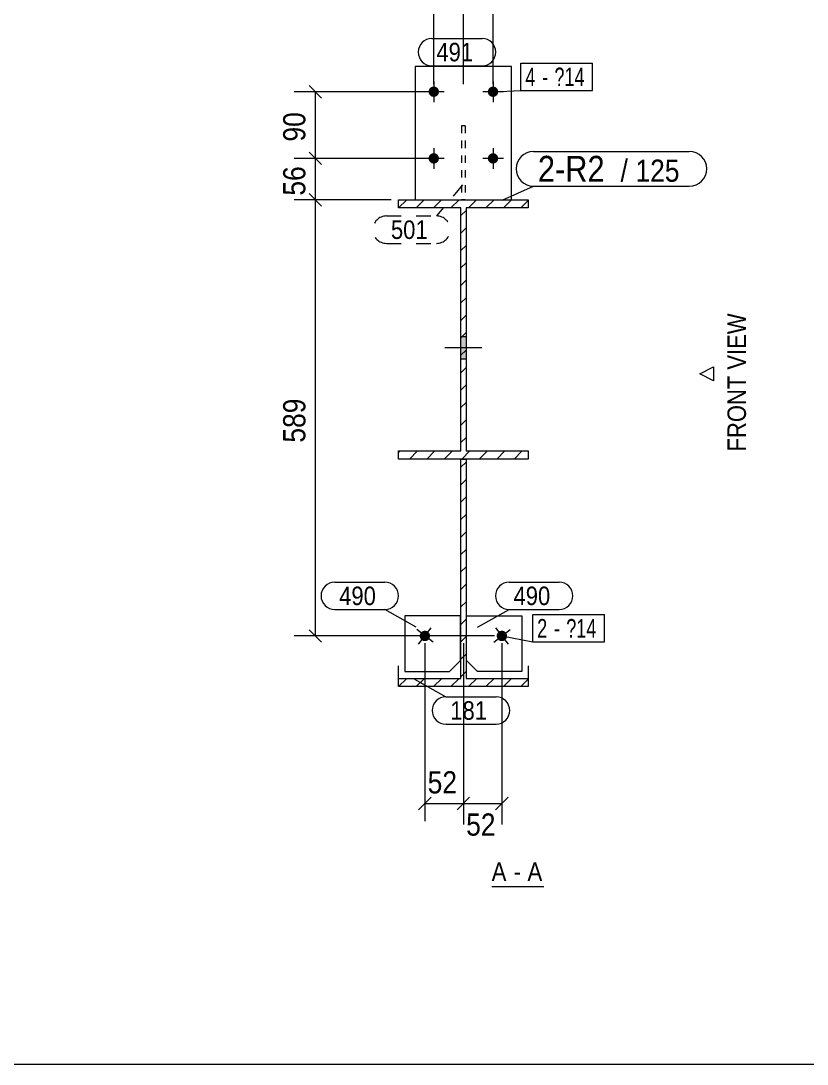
# Model space of a CAD drawing. Header units: millimetres. Extents: x 2 to 825, y 1 to 579.
# Drawn here: x 319.5 to 425.7, y 5 to 145.9 of the extents above; entities that cross this region are included whole.
import ezdxf

# ---------------------------------------------------------------- set-up
doc = ezdxf.new("R2010")
doc.units = ezdxf.units.MM
for name, pattern in [('XKITLINE00', [0]), ('XKITLINE01', [4, 1, -1, 1, -1]), ('XKITLINE02', [4, 2, -2])]:
    doc.linetypes.add(name, pattern=pattern)
for name, color, linetype, lineweight in [('Bolt', 3, 'Continuous', 0), ('BoltMark', 7, 'Continuous', 0), ('Dimensions', 7, 'Continuous', 0), ('DrawingSheet', 5, 'Continuous', 0), ('OtherObjectType', 7, 'Continuous', 0), ('Part', 2, 'Continuous', 0), ('PartMark', 7, 'Continuous', 0)]:
    doc.layers.add(name, color=color, linetype=linetype, lineweight=lineweight)
doc.styles.add('ARIAL', font='ARIAL.TTF')
doc.styles.add('ARIAL_NARROW', font='ARIALN.TTF')

# ---------------------------------------------------------------- blocks, each defined once
blk = doc.blocks.new('*A4')
at = {"layer": 'Part', "color": 7, "linetype": 'XKITLINE00', "lineweight": 0}
for p, q in [((370.49, 120.6), (371.59, 121.7)), ((372.84, 120.6), (373.94, 121.7)), ((375.2, 120.6), (376.3, 121.7)), ((377.56, 120.6), (378.66, 121.7)), ((379.91, 120.6), (381.01, 121.7)), ((382.27, 120.6), (383.37, 121.7)), ((384.63, 120.6), (385.73, 121.7)), ((386.99, 120.6), (387.99, 121.6)), ((370.49, 120.6), (370.49, 120.6)), ((378.89, 119.57), (379.59, 120.27)), ((378.89, 117.21), (379.59, 117.91)), ((378.89, 114.85), (379.59, 115.55)), ((378.89, 112.5), (379.59, 113.2)), ((378.89, 110.14), (379.59, 110.84)), ((378.89, 107.78), (379.59, 108.48)), ((378.89, 105.42), (379.59, 106.12)), ((378.89, 103.07), (379.59, 103.77)), ((378.89, 100.71), (379.59, 101.41)), ((378.89, 98.35), (379.59, 99.05)), ((378.89, 96), (379.59, 96.7)), ((378.89, 93.64), (379.59, 94.34)), ((378.89, 91.28), (379.59, 91.98)), ((378.89, 88.92), (379.59, 89.62)), ((370.49, 87.6), (370.69, 87.8)), ((371.95, 86.7), (373.05, 87.8)), ((374.3, 86.7), (375.4, 87.8)), ((376.66, 86.7), (377.76, 87.8)), ((379.02, 86.7), (380.12, 87.8)), ((381.37, 86.7), (382.47, 87.8)), ((383.73, 86.7), (384.83, 87.8)), ((386.09, 86.7), (387.19, 87.8))]:
    blk.add_line(p, q, dxfattribs=at)
blk = doc.blocks.new('*A5')
at = {"layer": 'Part', "color": 7, "linetype": 'XKITLINE00', "lineweight": 0}
for p, q in [((378.89, 85.59), (379.59, 86.29)), ((378.89, 83.24), (379.59, 83.94)), ((378.89, 80.88), (379.59, 81.58)), ((378.89, 78.52), (379.59, 79.22)), ((378.89, 76.16), (379.59, 76.86)), ((378.89, 73.81), (379.59, 74.51)), ((378.89, 71.45), (379.59, 72.15)), ((378.89, 69.09), (379.59, 69.79)), ((378.89, 66.74), (379.59, 67.44)), ((378.89, 64.38), (379.59, 65.08)), ((378.89, 62.02), (379.59, 62.72)), ((378.89, 59.66), (379.59, 60.36)), ((378.89, 57.31), (379.59, 58.01)), ((370.49, 55.98), (371.6, 57.09)), ((372.84, 55.98), (373.96, 57.09)), ((375.2, 55.98), (376.32, 57.09)), ((377.56, 55.98), (378.67, 57.09)), ((379.91, 55.98), (381.03, 57.09)), ((382.27, 55.98), (383.39, 57.09)), ((384.63, 55.98), (385.74, 57.09)), ((386.99, 55.98), (387.99, 56.98))]:
    blk.add_line(p, q, dxfattribs=at)
blk = doc.blocks.new('*A71')
at = {"layer": 'Bolt'}
blk.add_hatch(color=3, dxfattribs=at).paths.add_polyline_path([(378.89, 103.2), (379.59, 103.2), (379.59, 100.2), (378.89, 100.2)], flags=17)
at = {"layer": 'Bolt', "color": 3, "linetype": 'XKITLINE00', "lineweight": 0}
for p, q in [((379.59, 103.2), (378.89, 103.2)), ((381.74, 101.7), (376.74, 101.7)), ((379.59, 100.2), (378.89, 100.2))]:
    blk.add_line(p, q, dxfattribs=at)
blk = doc.blocks.new('*A72')
at = {"layer": 'Bolt'}
blk.add_hatch(color=3, dxfattribs=at).paths.add_polyline_path([(373.58, 62.28), (373.55, 62.31), (373.53, 62.33), (373.51, 62.36), (373.48, 62.38), (373.46, 62.41), (373.44, 62.44), (373.43, 62.47), (373.41, 62.5), (373.4, 62.53), (373.38, 62.56), (373.37, 62.59), (373.36, 62.63), (373.35, 62.66), (373.35, 62.69), (373.34, 62.73), (373.34, 62.76), (373.34, 62.8), (373.34, 62.83), (373.34, 62.87), (373.34, 62.9), (373.35, 62.93), (373.35, 62.97), (373.36, 63), (373.37, 63.03), (373.38, 63.07), (373.4, 63.1), (373.41, 63.13), (373.43, 63.16), (373.44, 63.19), (373.46, 63.22), (373.48, 63.25), (373.5, 63.27), (373.53, 63.3), (373.55, 63.32), (373.58, 63.34), (373.6, 63.37), (373.63, 63.39), (373.66, 63.41), (373.69, 63.42), (373.72, 63.44), (373.75, 63.46), (373.78, 63.47), (373.81, 63.48), (373.85, 63.49), (373.88, 63.5), (373.91, 63.51), (373.95, 63.51), (373.98, 63.51), (374.02, 63.52), (374.05, 63.52), (374.09, 63.51), (374.12, 63.51), (374.15, 63.51), (374.19, 63.5), (374.22, 63.49), (374.25, 63.48), (374.29, 63.47), (374.32, 63.46), (374.35, 63.44), (374.38, 63.43), (374.41, 63.41), (374.44, 63.39), (374.47, 63.37), (374.49, 63.35), (374.52, 63.32), (374.54, 63.3), (374.56, 63.27), (374.59, 63.25), (374.61, 63.22), (374.63, 63.19), (374.64, 63.16), (374.66, 63.13), (374.67, 63.1), (374.69, 63.07), (374.7, 63.04), (374.71, 63), (374.72, 62.97), (374.72, 62.94), (374.73, 62.9), (374.73, 62.87), (374.74, 62.83), (374.74, 62.8), (374.73, 62.77), (374.73, 62.73), (374.73, 62.7), (374.72, 62.66), (374.71, 62.63), (374.7, 62.6), (374.69, 62.56), (374.68, 62.53), (374.66, 62.5), (374.65, 62.47), (374.63, 62.44), (374.61, 62.41), (374.59, 62.39), (374.57, 62.36), (374.54, 62.33), (374.52, 62.31), (374.49, 62.29), (374.47, 62.26), (374.44, 62.24), (374.41, 62.22), (374.38, 62.21), (374.35, 62.19), (374.32, 62.18), (374.29, 62.16), (374.26, 62.15), (374.22, 62.14), (374.19, 62.13), (374.16, 62.13), (374.12, 62.12), (374.09, 62.12), (374.05, 62.12), (374.02, 62.12), (373.99, 62.12), (373.95, 62.12), (373.92, 62.13), (373.88, 62.13), (373.85, 62.14), (373.82, 62.15), (373.78, 62.16), (373.75, 62.18), (373.72, 62.19), (373.69, 62.21), (373.66, 62.22), (373.63, 62.24), (373.61, 62.26)], flags=17)
at = {"layer": 'Bolt', "color": 3, "linetype": 'XKITLINE00', "lineweight": 0}
for p, q in [((375.14, 61.96), (372.93, 63.68)), ((373.18, 61.71), (374.89, 63.92))]:
    blk.add_line(p, q, dxfattribs=at)
blk = doc.blocks.new('*A73')
at = {"layer": 'Bolt'}
blk.add_hatch(color=3, dxfattribs=at).paths.add_polyline_path([(384.03, 63.39), (384.06, 63.41), (384.09, 63.43), (384.12, 63.44), (384.15, 63.46), (384.18, 63.47), (384.22, 63.48), (384.25, 63.49), (384.28, 63.5), (384.32, 63.51), (384.35, 63.51), (384.39, 63.51), (384.42, 63.52), (384.45, 63.52), (384.49, 63.51), (384.52, 63.51), (384.56, 63.51), (384.59, 63.5), (384.62, 63.49), (384.66, 63.48), (384.69, 63.47), (384.72, 63.46), (384.75, 63.44), (384.78, 63.42), (384.81, 63.41), (384.84, 63.39), (384.87, 63.37), (384.89, 63.34), (384.92, 63.32), (384.94, 63.3), (384.97, 63.27), (384.99, 63.25), (385.01, 63.22), (385.03, 63.19), (385.05, 63.16), (385.06, 63.13), (385.08, 63.1), (385.09, 63.07), (385.1, 63.03), (385.11, 63), (385.12, 62.97), (385.13, 62.93), (385.13, 62.9), (385.13, 62.87), (385.14, 62.83), (385.14, 62.8), (385.13, 62.76), (385.13, 62.73), (385.12, 62.69), (385.12, 62.66), (385.11, 62.63), (385.1, 62.59), (385.09, 62.56), (385.07, 62.53), (385.06, 62.5), (385.04, 62.47), (385.03, 62.44), (385.01, 62.41), (384.99, 62.38), (384.96, 62.36), (384.94, 62.33), (384.92, 62.31), (384.89, 62.28), (384.87, 62.26), (384.84, 62.24), (384.81, 62.22), (384.78, 62.21), (384.75, 62.19), (384.72, 62.18), (384.69, 62.16), (384.65, 62.15), (384.62, 62.14), (384.59, 62.13), (384.55, 62.13), (384.52, 62.12), (384.49, 62.12), (384.45, 62.12), (384.42, 62.12), (384.38, 62.12), (384.35, 62.12), (384.31, 62.13), (384.28, 62.13), (384.25, 62.14), (384.21, 62.15), (384.18, 62.16), (384.15, 62.18), (384.12, 62.19), (384.09, 62.21), (384.06, 62.22), (384.03, 62.24), (384, 62.26), (383.98, 62.29), (383.95, 62.31), (383.93, 62.33), (383.9, 62.36), (383.88, 62.39), (383.86, 62.41), (383.84, 62.44), (383.83, 62.47), (383.81, 62.5), (383.8, 62.53), (383.78, 62.56), (383.77, 62.6), (383.76, 62.63), (383.75, 62.66), (383.75, 62.7), (383.74, 62.73), (383.74, 62.77), (383.74, 62.8), (383.74, 62.83), (383.74, 62.87), (383.74, 62.9), (383.75, 62.94), (383.75, 62.97), (383.76, 63), (383.77, 63.04), (383.78, 63.07), (383.8, 63.1), (383.81, 63.13), (383.83, 63.16), (383.84, 63.19), (383.86, 63.22), (383.88, 63.25), (383.91, 63.27), (383.93, 63.3), (383.95, 63.32), (383.98, 63.35), (384.01, 63.37)], flags=17)
at = {"layer": 'Bolt', "color": 3, "linetype": 'XKITLINE00', "lineweight": 0}
for p, q in [((383.33, 61.96), (385.54, 63.68)), ((383.58, 63.92), (385.29, 61.71))]:
    blk.add_line(p, q, dxfattribs=at)
blk = doc.blocks.new('*A74')
at = {"layer": 'Bolt'}
for points in [[(375.93, 136.26), (375.93, 136.23), (375.93, 136.19), (375.92, 136.16), (375.91, 136.13), (375.91, 136.09), (375.89, 136.06), (375.88, 136.03), (375.87, 136), (375.85, 135.97), (375.84, 135.94), (375.82, 135.91), (375.8, 135.88), (375.78, 135.85), (375.75, 135.83), (375.73, 135.8), (375.71, 135.78), (375.68, 135.76), (375.65, 135.74), (375.62, 135.72), (375.6, 135.7), (375.57, 135.68), (375.53, 135.66), (375.5, 135.65), (375.47, 135.64), (375.44, 135.63), (375.41, 135.62), (375.37, 135.61), (375.34, 135.61), (375.3, 135.6), (375.27, 135.6), (375.24, 135.6), (375.2, 135.6), (375.17, 135.6), (375.13, 135.61), (375.1, 135.61), (375.07, 135.62), (375.03, 135.63), (375, 135.64), (374.97, 135.65), (374.94, 135.66), (374.91, 135.68), (374.88, 135.7), (374.85, 135.72), (374.82, 135.74), (374.79, 135.76), (374.77, 135.78), (374.74, 135.8), (374.72, 135.83), (374.69, 135.85), (374.67, 135.88), (374.65, 135.91), (374.64, 135.94), (374.62, 135.97), (374.6, 136), (374.59, 136.03), (374.58, 136.06), (374.57, 136.09), (374.56, 136.13), (374.55, 136.16), (374.54, 136.19), (374.54, 136.23), (374.54, 136.26), (374.54, 136.3), (374.54, 136.33), (374.54, 136.37), (374.54, 136.4), (374.55, 136.43), (374.56, 136.47), (374.57, 136.5), (374.58, 136.53), (374.59, 136.57), (374.6, 136.6), (374.62, 136.63), (374.64, 136.66), (374.65, 136.69), (374.67, 136.71), (374.69, 136.74), (374.72, 136.77), (374.74, 136.79), (374.77, 136.82), (374.79, 136.84), (374.82, 136.86), (374.85, 136.88), (374.88, 136.9), (374.91, 136.92), (374.94, 136.93), (374.97, 136.94), (375, 136.96), (375.03, 136.97), (375.07, 136.98), (375.1, 136.98), (375.13, 136.99), (375.17, 136.99), (375.2, 137), (375.24, 137), (375.27, 137), (375.3, 136.99), (375.34, 136.99), (375.37, 136.98), (375.41, 136.98), (375.44, 136.97), (375.47, 136.96), (375.5, 136.94), (375.53, 136.93), (375.57, 136.92), (375.6, 136.9), (375.62, 136.88), (375.65, 136.86), (375.68, 136.84), (375.71, 136.82), (375.73, 136.79), (375.75, 136.77), (375.78, 136.74), (375.8, 136.71), (375.82, 136.69), (375.84, 136.66), (375.85, 136.63), (375.87, 136.6), (375.88, 136.57), (375.89, 136.53), (375.91, 136.5), (375.91, 136.47), (375.92, 136.43), (375.93, 136.4), (375.93, 136.37), (375.93, 136.33), (375.94, 136.3)], [(383.93, 136.26), (383.93, 136.23), (383.93, 136.19), (383.92, 136.16), (383.91, 136.13), (383.91, 136.09), (383.89, 136.06), (383.88, 136.03), (383.87, 136), (383.85, 135.97), (383.84, 135.94), (383.82, 135.91), (383.8, 135.88), (383.78, 135.85), (383.75, 135.83), (383.73, 135.8), (383.71, 135.78), (383.68, 135.76), (383.65, 135.74), (383.62, 135.72), (383.6, 135.7), (383.57, 135.68), (383.53, 135.66), (383.5, 135.65), (383.47, 135.64), (383.44, 135.63), (383.41, 135.62), (383.37, 135.61), (383.34, 135.61), (383.3, 135.6), (383.27, 135.6), (383.24, 135.6), (383.2, 135.6), (383.17, 135.6), (383.13, 135.61), (383.1, 135.61), (383.07, 135.62), (383.03, 135.63), (383, 135.64), (382.97, 135.65), (382.94, 135.66), (382.91, 135.68), (382.88, 135.7), (382.85, 135.72), (382.82, 135.74), (382.79, 135.76), (382.77, 135.78), (382.74, 135.8), (382.72, 135.83), (382.69, 135.85), (382.67, 135.88), (382.65, 135.91), (382.64, 135.94), (382.62, 135.97), (382.6, 136), (382.59, 136.03), (382.58, 136.06), (382.57, 136.09), (382.56, 136.13), (382.55, 136.16), (382.54, 136.19), (382.54, 136.23), (382.54, 136.26), (382.54, 136.3), (382.54, 136.33), (382.54, 136.37), (382.54, 136.4), (382.55, 136.43), (382.56, 136.47), (382.57, 136.5), (382.58, 136.53), (382.59, 136.57), (382.6, 136.6), (382.62, 136.63), (382.64, 136.66), (382.65, 136.69), (382.67, 136.71), (382.69, 136.74), (382.72, 136.77), (382.74, 136.79), (382.77, 136.82), (382.79, 136.84), (382.82, 136.86), (382.85, 136.88), (382.88, 136.9), (382.91, 136.92), (382.94, 136.93), (382.97, 136.94), (383, 136.96), (383.03, 136.97), (383.07, 136.98), (383.1, 136.98), (383.13, 136.99), (383.17, 136.99), (383.2, 137), (383.24, 137), (383.27, 137), (383.3, 136.99), (383.34, 136.99), (383.37, 136.98), (383.41, 136.98), (383.44, 136.97), (383.47, 136.96), (383.5, 136.94), (383.53, 136.93), (383.57, 136.92), (383.6, 136.9), (383.62, 136.88), (383.65, 136.86), (383.68, 136.84), (383.71, 136.82), (383.73, 136.79), (383.75, 136.77), (383.78, 136.74), (383.8, 136.71), (383.82, 136.69), (383.84, 136.66), (383.85, 136.63), (383.87, 136.6), (383.88, 136.57), (383.89, 136.53), (383.91, 136.5), (383.91, 136.47), (383.92, 136.43), (383.93, 136.4), (383.93, 136.37), (383.93, 136.33), (383.94, 136.3)], [(375.93, 127.26), (375.93, 127.23), (375.93, 127.19), (375.92, 127.16), (375.91, 127.13), (375.91, 127.09), (375.89, 127.06), (375.88, 127.03), (375.87, 127), (375.85, 126.97), (375.84, 126.94), (375.82, 126.91), (375.8, 126.88), (375.78, 126.85), (375.75, 126.83), (375.73, 126.8), (375.71, 126.78), (375.68, 126.76), (375.65, 126.74), (375.62, 126.72), (375.6, 126.7), (375.57, 126.68), (375.53, 126.66), (375.5, 126.65), (375.47, 126.64), (375.44, 126.63), (375.41, 126.62), (375.37, 126.61), (375.34, 126.61), (375.3, 126.6), (375.27, 126.6), (375.24, 126.6), (375.2, 126.6), (375.17, 126.6), (375.13, 126.61), (375.1, 126.61), (375.07, 126.62), (375.03, 126.63), (375, 126.64), (374.97, 126.65), (374.94, 126.66), (374.91, 126.68), (374.88, 126.7), (374.85, 126.72), (374.82, 126.74), (374.79, 126.76), (374.77, 126.78), (374.74, 126.8), (374.72, 126.83), (374.69, 126.85), (374.67, 126.88), (374.65, 126.91), (374.64, 126.94), (374.62, 126.97), (374.6, 127), (374.59, 127.03), (374.58, 127.06), (374.57, 127.09), (374.56, 127.13), (374.55, 127.16), (374.54, 127.19), (374.54, 127.23), (374.54, 127.26), (374.54, 127.3), (374.54, 127.33), (374.54, 127.37), (374.54, 127.4), (374.55, 127.43), (374.56, 127.47), (374.57, 127.5), (374.58, 127.53), (374.59, 127.57), (374.6, 127.6), (374.62, 127.63), (374.64, 127.66), (374.65, 127.69), (374.67, 127.71), (374.69, 127.74), (374.72, 127.77), (374.74, 127.79), (374.77, 127.82), (374.79, 127.84), (374.82, 127.86), (374.85, 127.88), (374.88, 127.9), (374.91, 127.92), (374.94, 127.93), (374.97, 127.94), (375, 127.96), (375.03, 127.97), (375.07, 127.98), (375.1, 127.98), (375.13, 127.99), (375.17, 127.99), (375.2, 128), (375.24, 128), (375.27, 128), (375.3, 127.99), (375.34, 127.99), (375.37, 127.98), (375.41, 127.98), (375.44, 127.97), (375.47, 127.96), (375.5, 127.94), (375.53, 127.93), (375.57, 127.92), (375.6, 127.9), (375.62, 127.88), (375.65, 127.86), (375.68, 127.84), (375.71, 127.82), (375.73, 127.79), (375.75, 127.77), (375.78, 127.74), (375.8, 127.71), (375.82, 127.69), (375.84, 127.66), (375.85, 127.63), (375.87, 127.6), (375.88, 127.57), (375.89, 127.53), (375.91, 127.5), (375.91, 127.47), (375.92, 127.43), (375.93, 127.4), (375.93, 127.37), (375.93, 127.33), (375.94, 127.3)], [(383.93, 127.26), (383.93, 127.23), (383.93, 127.19), (383.92, 127.16), (383.91, 127.13), (383.91, 127.09), (383.89, 127.06), (383.88, 127.03), (383.87, 127), (383.85, 126.97), (383.84, 126.94), (383.82, 126.91), (383.8, 126.88), (383.78, 126.85), (383.75, 126.83), (383.73, 126.8), (383.71, 126.78), (383.68, 126.76), (383.65, 126.74), (383.62, 126.72), (383.6, 126.7), (383.57, 126.68), (383.53, 126.66), (383.5, 126.65), (383.47, 126.64), (383.44, 126.63), (383.41, 126.62), (383.37, 126.61), (383.34, 126.61), (383.3, 126.6), (383.27, 126.6), (383.24, 126.6), (383.2, 126.6), (383.17, 126.6), (383.13, 126.61), (383.1, 126.61), (383.07, 126.62), (383.03, 126.63), (383, 126.64), (382.97, 126.65), (382.94, 126.66), (382.91, 126.68), (382.88, 126.7), (382.85, 126.72), (382.82, 126.74), (382.79, 126.76), (382.77, 126.78), (382.74, 126.8), (382.72, 126.83), (382.69, 126.85), (382.67, 126.88), (382.65, 126.91), (382.64, 126.94), (382.62, 126.97), (382.6, 127), (382.59, 127.03), (382.58, 127.06), (382.57, 127.09), (382.56, 127.13), (382.55, 127.16), (382.54, 127.19), (382.54, 127.23), (382.54, 127.26), (382.54, 127.3), (382.54, 127.33), (382.54, 127.37), (382.54, 127.4), (382.55, 127.43), (382.56, 127.47), (382.57, 127.5), (382.58, 127.53), (382.59, 127.57), (382.6, 127.6), (382.62, 127.63), (382.64, 127.66), (382.65, 127.69), (382.67, 127.71), (382.69, 127.74), (382.72, 127.77), (382.74, 127.79), (382.77, 127.82), (382.79, 127.84), (382.82, 127.86), (382.85, 127.88), (382.88, 127.9), (382.91, 127.92), (382.94, 127.93), (382.97, 127.94), (383, 127.96), (383.03, 127.97), (383.07, 127.98), (383.1, 127.98), (383.13, 127.99), (383.17, 127.99), (383.2, 128), (383.24, 128), (383.27, 128), (383.3, 127.99), (383.34, 127.99), (383.37, 127.98), (383.41, 127.98), (383.44, 127.97), (383.47, 127.96), (383.5, 127.94), (383.53, 127.93), (383.57, 127.92), (383.6, 127.9), (383.62, 127.88), (383.65, 127.86), (383.68, 127.84), (383.71, 127.82), (383.73, 127.79), (383.75, 127.77), (383.78, 127.74), (383.8, 127.71), (383.82, 127.69), (383.84, 127.66), (383.85, 127.63), (383.87, 127.6), (383.88, 127.57), (383.89, 127.53), (383.91, 127.5), (383.91, 127.47), (383.92, 127.43), (383.93, 127.4), (383.93, 127.37), (383.93, 127.33), (383.94, 127.3)]]:
    blk.add_hatch(color=3, dxfattribs=at).paths.add_polyline_path(points, flags=17)
at = {"layer": 'Bolt', "color": 3, "linetype": 'XKITLINE00', "lineweight": 0}
for p, q in [((375.24, 137.7), (375.24, 134.9)), ((383.24, 137.7), (383.24, 134.9)), ((376.64, 136.3), (373.84, 136.3)), ((384.64, 136.3), (381.84, 136.3)), ((375.24, 128.7), (375.24, 125.9)), ((383.24, 128.7), (383.24, 125.9)), ((376.64, 127.3), (373.84, 127.3)), ((384.64, 127.3), (381.84, 127.3))]:
    blk.add_line(p, q, dxfattribs=at)
blk = doc.blocks.new('*A75')
at = {"layer": 'Part', "color": 2, "linetype": 'XKITLINE00', "lineweight": 0}
for p, q in [((370.49, 120.6), (370.49, 121.7)), ((370.49, 121.7), (387.99, 121.7)), ((387.99, 121.7), (387.99, 120.6)), ((378.89, 120.6), (370.49, 120.6)), ((378.89, 87.8), (378.89, 120.6)), ((387.99, 120.6), (379.59, 120.6)), ((379.59, 120.6), (379.59, 87.8)), ((370.49, 86.7), (370.49, 87.8)), ((370.49, 87.8), (378.89, 87.8)), ((379.59, 87.8), (387.99, 87.8)), ((387.99, 87.8), (387.99, 86.7)), ((387.99, 86.7), (370.49, 86.7))]:
    blk.add_line(p, q, dxfattribs=at)
blk = doc.blocks.new('*A76')
at = {"layer": 'Part', "color": 2, "linetype": 'XKITLINE00', "lineweight": 0}
for p, q in [((378.84, 65.52), (371.34, 65.52)), ((371.34, 65.52), (371.34, 58.02)), ((378.84, 59.52), (378.84, 65.52)), ((377.34, 58.02), (378.84, 59.52)), ((371.34, 58.02), (377.34, 58.02))]:
    blk.add_line(p, q, dxfattribs=at)
blk = doc.blocks.new('*A77')
at = {"layer": 'Part', "color": 2, "linetype": 'XKITLINE00', "lineweight": 0}
for p, q in [((379.64, 59.52), (379.64, 65.52)), ((379.64, 65.52), (387.14, 65.52)), ((387.14, 65.52), (387.14, 58.02)), ((381.14, 58.02), (379.64, 59.52)), ((387.14, 58.02), (381.14, 58.02))]:
    blk.add_line(p, q, dxfattribs=at)
blk = doc.blocks.new('*A78')
at = {"layer": 'Part', "color": 7, "linetype": 'XKITLINE01', "lineweight": 0}
for p, q in [((379.49, 131.7), (378.99, 131.7)), ((378.99, 131.7), (378.99, 121.7)), ((379.49, 131.7), (379.49, 121.7)), ((379.49, 121.7), (378.99, 121.7))]:
    blk.add_line(p, q, dxfattribs=at)
blk = doc.blocks.new('*A79')
at = {"layer": 'Part', "color": 2, "linetype": 'XKITLINE00', "lineweight": 0}
for p, q in [((385.74, 139.7), (372.74, 139.7)), ((372.74, 139.7), (372.74, 121.7)), ((385.74, 121.7), (385.74, 139.7))]:
    blk.add_line(p, q, dxfattribs=at)
at = {"layer": 'Part', "color": 7, "linetype": 'XKITLINE01', "lineweight": 0}
blk.add_line((372.74, 121.7), (385.74, 121.7), dxfattribs=at)
blk = doc.blocks.new('*A80')
at = {"layer": 'Part', "color": 2, "linetype": 'XKITLINE00', "lineweight": 0}
for p, q in [((378.89, 57.09), (378.89, 86.7)), ((378.89, 86.7), (379.59, 86.7)), ((379.59, 86.7), (379.59, 86.7)), ((379.59, 86.7), (379.59, 57.09)), ((370.49, 55.98), (370.49, 58.77)), ((387.99, 58.77), (387.99, 55.98)), ((370.49, 57.09), (378.89, 57.09)), ((379.59, 57.09), (387.99, 57.09)), ((387.99, 55.98), (370.49, 55.98))]:
    blk.add_line(p, q, dxfattribs=at)
blk = doc.blocks.new('*A81')
at = {"layer": 'DrawingSheet', "color": 5, "linetype": 'XKITLINE00', "lineweight": 0}
blk.add_line((5, 5), (825, 5), dxfattribs=at)
blk = doc.blocks.new('*A181')
at = {"layer": 'Dimensions', "color": 7, "linetype": 'XKITLINE00', "lineweight": 0}
for p, q in [((369.49, 121.7), (356.39, 121.7)), ((358.39, 122.55), (360.08, 120.85)), ((359.24, 62.82), (359.24, 121.7)), ((358.39, 63.66), (360.08, 61.97)), ((383.44, 62.82), (356.39, 62.82))]:
    blk.add_line(p, q, dxfattribs=at)
at = {"layer": 'Dimensions', "color": 3}
for p in [(359.24, 121.7), (359.24, 62.82)]:
    blk.add_point(p, dxfattribs=at)
at = {"layer": 'Dimensions', "color": 3, "style": 'ARIAL', "width": 0.85}
blk.add_text('589', height=3, rotation=90.0002, dxfattribs=at).set_placement((357.89, 88.92))
blk = doc.blocks.new('*A182')
at = {"layer": 'Dimensions', "color": 7, "linetype": 'XKITLINE00', "lineweight": 0}
for p, q in [((374.24, 127.3), (356.39, 127.3)), ((358.39, 128.15), (360.08, 126.45)), ((359.24, 121.7), (359.24, 127.3)), ((369.49, 121.7), (356.39, 121.7)), ((358.39, 122.55), (360.08, 120.85))]:
    blk.add_line(p, q, dxfattribs=at)
at = {"layer": 'Dimensions', "color": 3}
for p in [(359.24, 127.3), (359.24, 121.7)]:
    blk.add_point(p, dxfattribs=at)
at = {"layer": 'Dimensions', "color": 3, "style": 'ARIAL', "width": 0.85}
blk.add_text('56', height=3, rotation=90.0002, dxfattribs=at).set_placement((357.89, 122.27))
blk = doc.blocks.new('*A183')
at = {"layer": 'Dimensions', "color": 7, "linetype": 'XKITLINE00', "lineweight": 0}
for p, q in [((358.39, 137.15), (360.08, 135.45)), ((374.24, 136.3), (356.39, 136.3)), ((359.24, 127.3), (359.24, 136.3)), ((374.24, 127.3), (356.39, 127.3)), ((358.39, 128.15), (360.08, 126.45))]:
    blk.add_line(p, q, dxfattribs=at)
at = {"layer": 'Dimensions', "color": 3}
for p in [(359.24, 136.3), (359.24, 127.3)]:
    blk.add_point(p, dxfattribs=at)
at = {"layer": 'Dimensions', "color": 3, "style": 'ARIAL', "width": 0.85}
blk.add_text('90', height=3, rotation=90.0002, dxfattribs=at).set_placement((357.89, 129.57))
blk = doc.blocks.new('*A184')
at = {"layer": 'Dimensions', "color": 7, "linetype": 'XKITLINE00', "lineweight": 0}
for p, q in [((374.04, 61.82), (374.04, 37.8)), ((379.24, 61.82), (379.24, 37.8)), ((374.88, 41.05), (373.19, 39.35)), ((380.08, 41.05), (378.39, 39.35)), ((374.04, 40.2), (379.24, 40.2))]:
    blk.add_line(p, q, dxfattribs=at)
at = {"layer": 'Dimensions', "color": 3}
for p in [(374.04, 40.2), (379.24, 40.2)]:
    blk.add_point(p, dxfattribs=at)
at = {"layer": 'Dimensions', "color": 3, "style": 'ARIAL', "width": 0.85}
blk.add_text('52', height=3, dxfattribs=at).set_placement((374.41, 41.55))
blk = doc.blocks.new('*A185')
at = {"layer": 'Dimensions', "color": 7, "linetype": 'XKITLINE00', "lineweight": 0}
for p, q in [((379.24, 61.82), (379.24, 37.35)), ((384.44, 61.82), (384.44, 37.35)), ((380.08, 41.05), (378.39, 39.35)), ((385.28, 41.05), (383.59, 39.35)), ((379.24, 40.2), (384.44, 40.2))]:
    blk.add_line(p, q, dxfattribs=at)
at = {"layer": 'Dimensions', "color": 3}
for p in [(379.24, 40.2), (384.44, 40.2)]:
    blk.add_point(p, dxfattribs=at)
at = {"layer": 'Dimensions', "color": 3, "style": 'ARIAL', "width": 0.85}
blk.add_text('52', height=3, dxfattribs=at).set_placement((379.61, 35.85))
blk = doc.blocks.new('*A186')
at = {"layer": 'Dimensions', "color": 7, "linetype": 'XKITLINE00', "lineweight": 0}
for p, q in [((375.24, 137.3), (375.24, 159.05)), ((379.24, 137.3), (379.24, 159.05)), ((376.08, 157.05), (374.39, 155.35)), ((380.08, 157.05), (378.39, 155.35)), ((375.24, 156.2), (379.24, 156.2))]:
    blk.add_line(p, q, dxfattribs=at)
at = {"layer": 'Dimensions', "color": 3}
for p in [(375.24, 156.2), (379.24, 156.2)]:
    blk.add_point(p, dxfattribs=at)
at = {"layer": 'Dimensions', "color": 3, "style": 'ARIAL', "width": 0.85}
blk.add_text('40', height=3, dxfattribs=at).set_placement((375.01, 157.55))
blk = doc.blocks.new('*A187')
at = {"layer": 'Dimensions', "color": 7, "linetype": 'XKITLINE00', "lineweight": 0}
for p, q in [((379.24, 137.3), (379.24, 158.6)), ((383.24, 137.3), (383.24, 158.6)), ((380.08, 157.05), (378.39, 155.35)), ((384.08, 157.05), (382.39, 155.35)), ((379.24, 156.2), (383.24, 156.2))]:
    blk.add_line(p, q, dxfattribs=at)
at = {"layer": 'Dimensions', "color": 3}
for p in [(379.24, 156.2), (383.24, 156.2)]:
    blk.add_point(p, dxfattribs=at)
at = {"layer": 'Dimensions', "color": 3, "style": 'ARIAL', "width": 0.85}
blk.add_text('40', height=3, dxfattribs=at).set_placement((379.01, 151.85))
blk = doc.blocks.new('*A188')
at = {"layer": 'BoltMark', "color": 7, "linetype": 'XKITLINE00', "lineweight": 0}
for p, q in [((388.6, 65.7), (398.29, 65.7)), ((388.6, 62), (388.6, 65.7)), ((398.29, 62), (398.29, 65.7)), ((384.44, 62.82), (388.6, 62)), ((388.6, 62), (398.29, 62))]:
    blk.add_line(p, q, dxfattribs=at)
at = {"layer": 'BoltMark', "color": 3, "style": 'ARIAL_NARROW', "width": 0.85}
for s, p in [('2', (389.2, 62.6)), ('?14', (393.13, 62.6)), ('-', (391.47, 62.6))]:
    blk.add_text(s, height=2.5, dxfattribs=at).set_placement(p)
blk = doc.blocks.new('*A189')
at = {"layer": 'BoltMark', "color": 7, "linetype": 'XKITLINE00', "lineweight": 0}
for p, q in [((387, 140.15), (396.69, 140.15)), ((387, 136.45), (387, 140.15)), ((396.69, 136.45), (396.69, 140.15)), ((383.24, 136.3), (387, 136.45)), ((387, 136.45), (396.69, 136.45))]:
    blk.add_line(p, q, dxfattribs=at)
at = {"layer": 'BoltMark', "color": 3, "style": 'ARIAL_NARROW', "width": 0.85}
for s, p in [('4', (387.6, 137.05)), ('?14', (391.53, 137.05)), ('-', (389.87, 137.05))]:
    blk.add_text(s, height=2.5, dxfattribs=at).set_placement(p)
blk = doc.blocks.new('*A190')
at = {"layer": 'PartMark', "color": 7, "linetype": 'XKITLINE00', "lineweight": 0}
for p, q in [((385.41, 70.08), (392.17, 70.08)), ((381.16, 63.99), (385.41, 66.38)), ((385.41, 66.38), (392.17, 66.38))]:
    blk.add_line(p, q, dxfattribs=at)
for centre, start, end in [((385.41, 68.23), 90, 270), ((392.17, 68.23), 270, 90)]:
    blk.add_arc(centre, 1.85, start, end, dxfattribs=at)
at = {"layer": 'PartMark', "color": 3, "style": 'ARIAL', "width": 0.85}
blk.add_text('490', height=2.5, dxfattribs=at).set_placement((386.01, 66.98))
blk = doc.blocks.new('*A191')
at = {"layer": 'PartMark', "color": 7, "linetype": 'XKITLINE02', "lineweight": 0}
for p, q in [((379.11, 123.73), (375.61, 119.52)), ((368.85, 119.52), (375.61, 119.52)), ((368.85, 115.82), (375.61, 115.82))]:
    blk.add_line(p, q, dxfattribs=at)
for centre, start, end in [((368.85, 117.67), 90, 270), ((375.61, 117.67), 270, 90)]:
    blk.add_arc(centre, 1.85, start, end, dxfattribs=at)
at = {"layer": 'PartMark', "color": 3, "style": 'ARIAL', "width": 0.85}
blk.add_text('501', height=2.5, dxfattribs=at).set_placement((369.45, 116.42))
blk = doc.blocks.new('*A192')
at = {"layer": 'PartMark', "color": 7, "linetype": 'XKITLINE00', "lineweight": 0}
for p, q in [((374.99, 143.5), (381.75, 143.5)), ((374.99, 139.8), (381.75, 139.8))]:
    blk.add_line(p, q, dxfattribs=at)
for centre, start, end in [((374.99, 141.65), 90, 270), ((381.75, 141.65), 270, 90)]:
    blk.add_arc(centre, 1.85, start, end, dxfattribs=at)
at = {"layer": 'PartMark', "color": 3, "style": 'ARIAL', "width": 0.85}
blk.add_text('491', height=2.5, dxfattribs=at).set_placement((375.59, 140.4))
blk = doc.blocks.new('*A193')
at = {"layer": 'PartMark', "color": 7, "linetype": 'XKITLINE00', "lineweight": 0}
for p, q in [((372.63, 57), (376.87, 54.6)), ((376.87, 54.6), (383.64, 54.6)), ((376.87, 50.9), (383.64, 50.9))]:
    blk.add_line(p, q, dxfattribs=at)
for centre, start, end in [((376.87, 52.75), 90, 270), ((383.64, 52.75), 270, 90)]:
    blk.add_arc(centre, 1.85, start, end, dxfattribs=at)
at = {"layer": 'PartMark', "color": 3, "style": 'ARIAL', "width": 0.85}
blk.add_text('181', height=2.5, dxfattribs=at).set_placement((377.47, 51.5))
blk = doc.blocks.new('*A194')
at = {"layer": 'PartMark', "color": 7, "linetype": 'XKITLINE00', "lineweight": 0}
for p, q in [((388.7, 128.24), (409.75, 128.24)), ((384.46, 121.65), (388.7, 123.54)), ((388.7, 123.54), (409.75, 123.54))]:
    blk.add_line(p, q, dxfattribs=at)
for centre, start, end in [((388.7, 125.89), 90, 270), ((409.75, 125.89), 270, 90)]:
    blk.add_arc(centre, 2.35, start, end, dxfattribs=at)
at = {"layer": 'PartMark', "color": 1, "style": 'ARIAL', "width": 0.85}
blk.add_text('2-R2', height=3.5, dxfattribs=at).set_placement((389.3, 124.14))
at = {"layer": 'PartMark', "color": 3, "style": 'ARIAL', "width": 0.85}
for s, p in [('/', (400.46, 124.14)), ('125', (402.48, 124.14))]:
    blk.add_text(s, height=3, dxfattribs=at).set_placement(p)
blk = doc.blocks.new('*A195')
at = {"layer": 'PartMark', "color": 7, "linetype": 'XKITLINE00', "lineweight": 0}
for p, q in [((361.86, 70.08), (368.62, 70.08)), ((361.86, 66.38), (368.62, 66.38)), ((372.86, 63.99), (368.62, 66.38))]:
    blk.add_line(p, q, dxfattribs=at)
for centre, start, end in [((361.86, 68.23), 90, 270), ((368.62, 68.23), 270, 90)]:
    blk.add_arc(centre, 1.85, start, end, dxfattribs=at)
at = {"layer": 'PartMark', "color": 3, "style": 'ARIAL', "width": 0.85}
blk.add_text('490', height=2.5, dxfattribs=at).set_placement((362.46, 66.98))
blk = doc.blocks.new('*A196')
at = {"layer": 'OtherObjectType', "color": 7, "linetype": 'XKITLINE00', "lineweight": 0}
for p, q in [((381.97, 162.65), (381.03, 164.52)), ((381.03, 164.52), (382.91, 164.52)), ((382.91, 164.52), (381.97, 162.65)), ((381.97, 162.65), (381.97, 162.65)), ((411.15, 98.2), (413.03, 99.14)), ((413.03, 99.14), (413.03, 97.26)), ((413.03, 97.26), (411.15, 98.2)), ((411.15, 98.2), (411.15, 98.2)), ((383.06, 29), (390.12, 29))]:
    blk.add_line(p, q, dxfattribs=at)
at = {"layer": 'OtherObjectType', "color": 7, "style": 'ARIAL', "width": 0.85}
for s, p in [('TOP VIEW', (373.82, 166.4)), ('A', (383.06, 29.75)), ('A', (387.9, 29.75)), ('-', (386.04, 29.75))]:
    blk.add_text(s, height=2.5, dxfattribs=at).set_placement(p)
blk.add_text('FRONT VIEW', height=2.5, rotation=90, dxfattribs=at).set_placement((417.4, 87.73))

msp = doc.modelspace()

# ---------------------------------------------------------------- block references
at = {"lineweight": 0}
for name in ['*A81', '*A186', '*A187', '*A192', '*A79', '*A189', '*A183', '*A74', '*A78', '*A194', '*A182', '*A191', '*A181', '*A4', '*A75', '*A71', '*A80', '*A5', '*A195', '*A190', '*A76', '*A77', '*A188', '*A72', '*A73', '*A184', '*A185', '*A193']:
    msp.add_blockref(name, (0, 0), dxfattribs=at)
at = {"layer": 'OtherObjectType', "lineweight": 0}
msp.add_blockref('*A196', (0, 0), dxfattribs=at)

doc.saveas('drawing.dxf')
